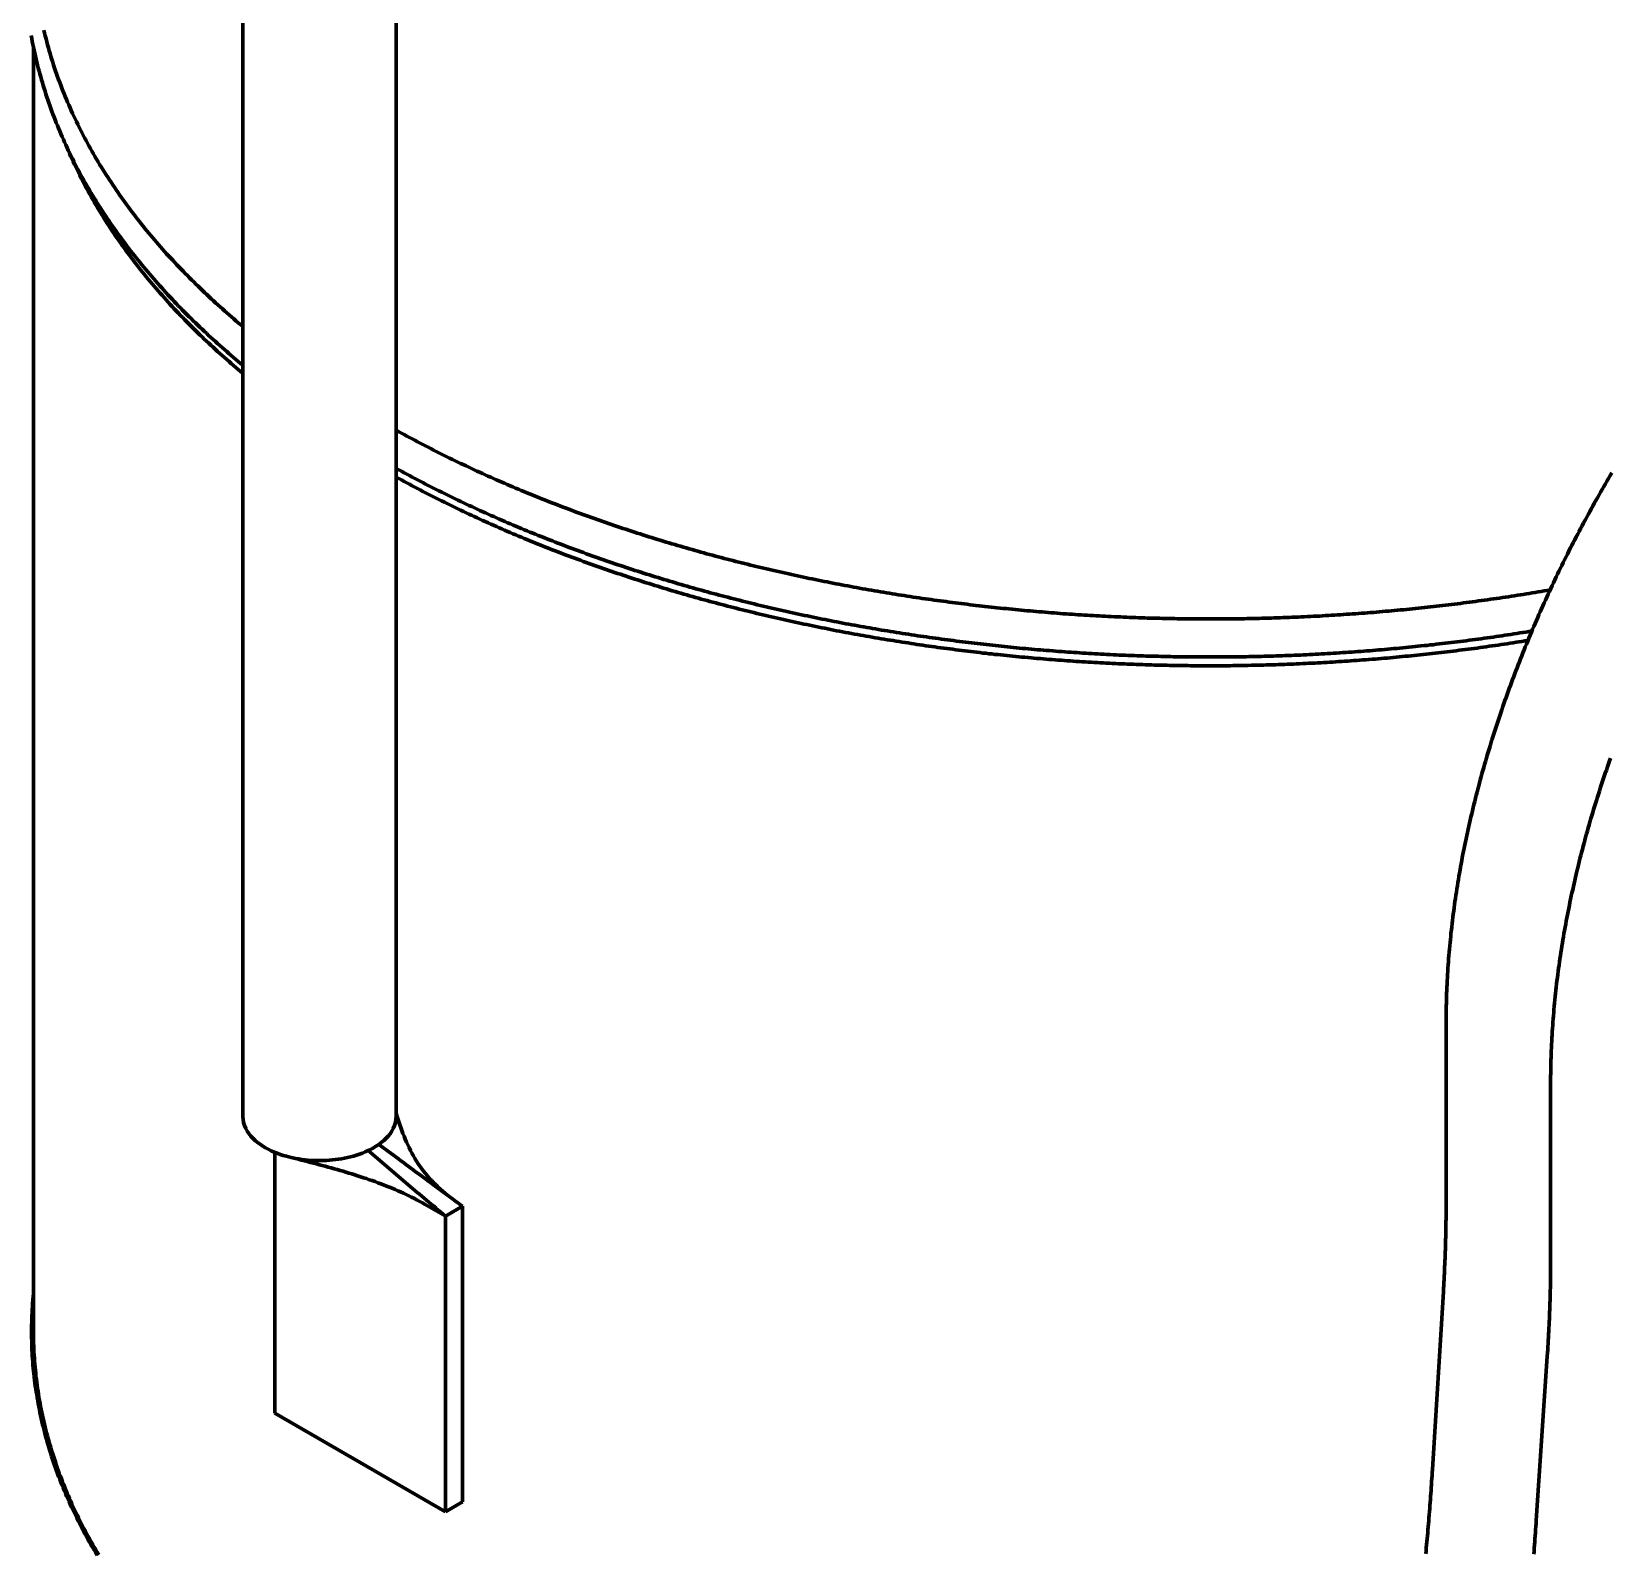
# Model space of a CAD drawing. Header units: millimetres. Extents: x 0 to 2382, y 0 to 420.
# Drawn here: x 306.33 to 332.49, y 103.78 to 129 of the extents above; entities that cross this region are included whole.
import ezdxf

# ---------------------------------------------------------------- set-up
doc = ezdxf.new("R2010")
doc.units = ezdxf.units.MM
doc.layers.add('01-VISIBLE', color=7, linetype='CONTINUOUS', lineweight=70)

msp = doc.modelspace()

# ---------------------------------------------------------------- linework, layer by layer
at = {"layer": '01-VISIBLE'}
for p, q in [((309.828, 134.673), (309.828, 111.026)), ((312.368, 134.673), (312.368, 111.026)), ((306.355, 107.462), (306.355, 128.75)), ((329.771, 109.581), (329.771, 112.585)), ((331.504, 108.652), (331.504, 111.585)), ((310.355, 106.106), (310.355, 110.431)), ((312.849, 109.566), (313.184, 109.372)), ((313.184, 109.372), (313.467, 109.536)), ((313.467, 104.637), (313.467, 109.536)), ((313.184, 104.473), (313.184, 109.372)), ((329.544, 105.175), (329.726, 108.124)), ((331.266, 104.328), (331.449, 107.054)), ((310.355, 106.106), (313.184, 104.473)), ((313.467, 104.637), (313.184, 104.473))]:
    msp.add_line(p, q, dxfattribs=at)
for points in [[(306.529, 129.029), (306.54, 128.98), (306.552, 128.931), (306.565, 128.882), (306.577, 128.833), (306.59, 128.784), (306.604, 128.736), (306.617, 128.687), (306.632, 128.639), (306.646, 128.59), (306.661, 128.542), (306.676, 128.494), (306.691, 128.446), (306.707, 128.398), (306.723, 128.35), (306.74, 128.303), (306.756, 128.255), (306.774, 128.208), (306.791, 128.161), (306.809, 128.113), (306.827, 128.066), (306.845, 128.019), (306.864, 127.973), (306.883, 127.926), (306.902, 127.879), (306.922, 127.833), (306.942, 127.787), (306.962, 127.74), (306.983, 127.694), (307.004, 127.648), (307.025, 127.603), (307.046, 127.557), (307.068, 127.512), (307.09, 127.466), (307.112, 127.421), (307.135, 127.376), (307.158, 127.331), (307.181, 127.286), (307.204, 127.242), (307.228, 127.197), (307.252, 127.153), (307.276, 127.109), (307.301, 127.064), (307.325, 127.021), (307.35, 126.977), (307.376, 126.933), (307.401, 126.89), (307.427, 126.846), (307.453, 126.803), (307.479, 126.76), (307.506, 126.717), (307.533, 126.675), (307.56, 126.632), (307.587, 126.59), (307.615, 126.547)], [(306.319, 128.94), (306.328, 128.891), (306.337, 128.841), (306.347, 128.792), (306.357, 128.743), (306.367, 128.694), (306.378, 128.645), (306.389, 128.596), (306.4, 128.547), (306.412, 128.498), (306.424, 128.449), (306.437, 128.4), (306.449, 128.352), (306.462, 128.303), (306.476, 128.255), (306.49, 128.206), (306.504, 128.158), (306.518, 128.11), (306.533, 128.062), (306.548, 128.014), (306.563, 127.966), (306.579, 127.918), (306.595, 127.871), (306.612, 127.823), (306.628, 127.776), (306.645, 127.729), (306.663, 127.681), (306.68, 127.634), (306.698, 127.587), (306.716, 127.541), (306.735, 127.494), (306.754, 127.447), (306.773, 127.401), (306.792, 127.355), (306.812, 127.308), (306.832, 127.262), (306.852, 127.216), (306.873, 127.17), (306.894, 127.125), (306.915, 127.079), (306.936, 127.034), (306.958, 126.988), (306.98, 126.943), (307.002, 126.898), (307.025, 126.853), (307.047, 126.808), (307.071, 126.764), (307.094, 126.719), (307.117, 126.675), (307.141, 126.631), (307.165, 126.587), (307.19, 126.543), (307.214, 126.499), (307.239, 126.455), (307.264, 126.412), (307.29, 126.368), (307.315, 126.325), (307.341, 126.282), (307.367, 126.239), (307.394, 126.196), (307.42, 126.154), (307.447, 126.111), (307.474, 126.069), (307.501, 126.026), (307.529, 125.984), (307.557, 125.942), (307.585, 125.901), (307.613, 125.859), (307.641, 125.818), (307.67, 125.776), (307.698, 125.735), (307.728, 125.694), (307.757, 125.653), (307.786, 125.613), (307.816, 125.572), (307.846, 125.532), (307.876, 125.491), (307.906, 125.451), (307.936, 125.411), (307.967, 125.371), (307.998, 125.332), (308.029, 125.292), (308.06, 125.253), (308.092, 125.214), (308.123, 125.175), (308.155, 125.136), (308.187, 125.097), (308.219, 125.058), (308.252, 125.02), (308.284, 124.981), (308.317, 124.943), (308.35, 124.905), (308.383, 124.867), (308.416, 124.83), (308.449, 124.792), (308.483, 124.755), (308.517, 124.717), (308.55, 124.68), (308.584, 124.643), (308.619, 124.607), (308.653, 124.57), (308.688, 124.533), (308.722, 124.497), (308.757, 124.461), (308.792, 124.425), (308.827, 124.389), (308.862, 124.353), (308.898, 124.317), (308.933, 124.282), (308.969, 124.247), (309.005, 124.211), (309.041, 124.176), (309.077, 124.141), (309.114, 124.107), (309.15, 124.072), (309.186, 124.038), (309.223, 124.003), (309.26, 123.969), (309.297, 123.935), (309.334, 123.901), (309.371, 123.867), (309.409, 123.834), (309.446, 123.8), (309.484, 123.767), (309.522, 123.734), (309.559, 123.701), (309.597, 123.668), (309.635, 123.635), (309.674, 123.603), (309.712, 123.57), (309.751, 123.538), (309.789, 123.505), (309.828, 123.473)], [(306.893, 127.126), (306.913, 127.079), (306.932, 127.033), (306.952, 126.987), (306.973, 126.941), (306.994, 126.895), (307.015, 126.849), (307.036, 126.803), (307.057, 126.758), (307.079, 126.712), (307.101, 126.667), (307.124, 126.622), (307.147, 126.577), (307.17, 126.532), (307.193, 126.488), (307.216, 126.443), (307.24, 126.399), (307.264, 126.354), (307.289, 126.31), (307.313, 126.266), (307.338, 126.222), (307.363, 126.179), (307.389, 126.135), (307.414, 126.092), (307.44, 126.049), (307.466, 126.006), (307.493, 125.963), (307.52, 125.92), (307.546, 125.877), (307.574, 125.835), (307.601, 125.793), (307.629, 125.75), (307.656, 125.708), (307.684, 125.667), (307.713, 125.625), (307.741, 125.583), (307.77, 125.542), (307.799, 125.501), (307.828, 125.46), (307.858, 125.419), (307.887, 125.378), (307.917, 125.337), (307.947, 125.297), (307.977, 125.257), (308.008, 125.216), (308.038, 125.176), (308.069, 125.137), (308.1, 125.097), (308.131, 125.057), (308.163, 125.018), (308.195, 124.979), (308.226, 124.94), (308.258, 124.901), (308.291, 124.862), (308.323, 124.823), (308.356, 124.785), (308.388, 124.747), (308.421, 124.709), (308.454, 124.671), (308.488, 124.633), (308.521, 124.595), (308.555, 124.558), (308.589, 124.52), (308.623, 124.483), (308.657, 124.446), (308.691, 124.409), (308.726, 124.372), (308.76, 124.336), (308.795, 124.299), (308.83, 124.263), (308.865, 124.227), (308.9, 124.191), (308.936, 124.155), (308.971, 124.119), (309.007, 124.084), (309.043, 124.048), (309.079, 124.013), (309.115, 123.978), (309.151, 123.943), (309.188, 123.908), (309.224, 123.874), (309.261, 123.839), (309.298, 123.805), (309.335, 123.771), (309.372, 123.737), (309.409, 123.703), (309.447, 123.669), (309.484, 123.635), (309.522, 123.602), (309.56, 123.568), (309.598, 123.535), (309.636, 123.502), (309.674, 123.469), (309.712, 123.437), (309.751, 123.404), (309.789, 123.372), (309.828, 123.339)], [(307.615, 126.547), (307.642, 126.506), (307.67, 126.464), (307.698, 126.423), (307.726, 126.381), (307.754, 126.34), (307.783, 126.299), (307.812, 126.258), (307.841, 126.217), (307.87, 126.177), (307.9, 126.137), (307.929, 126.096), (307.959, 126.056), (307.989, 126.016), (308.02, 125.976), (308.05, 125.937), (308.081, 125.897), (308.112, 125.858), (308.143, 125.819), (308.174, 125.78), (308.205, 125.741), (308.237, 125.702), (308.269, 125.664), (308.301, 125.625), (308.333, 125.587), (308.366, 125.549), (308.398, 125.511), (308.431, 125.473), (308.464, 125.435), (308.497, 125.398), (308.53, 125.361), (308.564, 125.323), (308.597, 125.286), (308.631, 125.25), (308.665, 125.213), (308.699, 125.176), (308.733, 125.14), (308.768, 125.103), (308.802, 125.067), (308.837, 125.031), (308.872, 124.995), (308.907, 124.96), (308.942, 124.924), (308.977, 124.889), (309.013, 124.854), (309.048, 124.819), (309.084, 124.784), (309.12, 124.749), (309.156, 124.714), (309.192, 124.68), (309.229, 124.645), (309.265, 124.611), (309.302, 124.577), (309.339, 124.543), (309.375, 124.509), (309.412, 124.476), (309.45, 124.442), (309.487, 124.409), (309.524, 124.375), (309.562, 124.342), (309.599, 124.309), (309.637, 124.277), (309.675, 124.244), (309.713, 124.212), (309.751, 124.179), (309.789, 124.147), (309.828, 124.115)], [(312.368, 122.397), (312.412, 122.373), (312.455, 122.349), (312.499, 122.325), (312.543, 122.301), (312.587, 122.277), (312.632, 122.254), (312.676, 122.23), (312.72, 122.207), (312.764, 122.184), (312.809, 122.16), (312.853, 122.137), (312.897, 122.115), (312.942, 122.092), (312.986, 122.069), (313.031, 122.047), (313.076, 122.024), (313.121, 122.002), (313.165, 121.979), (313.21, 121.957), (313.255, 121.935), (313.3, 121.913), (313.345, 121.892), (313.39, 121.87), (313.435, 121.848), (313.48, 121.827), (313.526, 121.806), (313.571, 121.784), (313.616, 121.763), (313.662, 121.742), (313.707, 121.721), (313.752, 121.7), (313.798, 121.68), (313.843, 121.659), (313.889, 121.638), (313.935, 121.618), (313.98, 121.598), (314.026, 121.577), (314.072, 121.557), (314.118, 121.537), (314.164, 121.517), (314.21, 121.498), (314.256, 121.478), (314.302, 121.458), (314.348, 121.439), (314.394, 121.419), (314.44, 121.4), (314.486, 121.381), (314.532, 121.362), (314.579, 121.343), (314.625, 121.324), (314.671, 121.305), (314.718, 121.286), (314.764, 121.268), (314.81, 121.249), (314.857, 121.231), (314.904, 121.213), (314.95, 121.195), (314.997, 121.176), (315.043, 121.158), (315.09, 121.14), (315.137, 121.123), (315.184, 121.105), (315.23, 121.087), (315.277, 121.07), (315.324, 121.052), (315.371, 121.035), (315.418, 121.018), (315.465, 121.001), (315.512, 120.984), (315.559, 120.967), (315.606, 120.95), (315.653, 120.933), (315.7, 120.916), (315.748, 120.9), (315.795, 120.883), (315.842, 120.867), (315.889, 120.851), (315.937, 120.835), (315.984, 120.819), (316.031, 120.802), (316.079, 120.787), (316.126, 120.771), (316.174, 120.755), (316.221, 120.739), (316.269, 120.724), (316.316, 120.708), (316.364, 120.693), (316.411, 120.678), (316.459, 120.663), (316.507, 120.648), (316.555, 120.633), (316.602, 120.618), (316.65, 120.603), (316.698, 120.588), (316.746, 120.573), (316.793, 120.559), (316.841, 120.544), (316.889, 120.53), (316.937, 120.516), (316.985, 120.502), (317.033, 120.487), (317.081, 120.473), (317.129, 120.46), (317.177, 120.446), (317.225, 120.432), (317.273, 120.418), (317.322, 120.405), (317.37, 120.391), (317.418, 120.378), (317.466, 120.365), (317.514, 120.351), (317.563, 120.338), (317.611, 120.325), (317.659, 120.312), (317.707, 120.299), (317.756, 120.287), (317.804, 120.274), (317.853, 120.261), (317.901, 120.249), (317.949, 120.236), (317.998, 120.224), (318.046, 120.212), (318.095, 120.199), (318.143, 120.187), (318.192, 120.175), (318.24, 120.163), (318.289, 120.151), (318.338, 120.14), (318.386, 120.128), (318.435, 120.116), (318.484, 120.105), (318.532, 120.093), (318.581, 120.082), (318.63, 120.071), (318.678, 120.06), (318.727, 120.049), (318.776, 120.038), (318.825, 120.027), (318.874, 120.016), (318.922, 120.005), (318.971, 119.994), (319.02, 119.984), (319.069, 119.973), (319.118, 119.963), (319.167, 119.952), (319.216, 119.942), (319.265, 119.932), (319.314, 119.922), (319.363, 119.912), (319.412, 119.902), (319.461, 119.892), (319.51, 119.882), (319.559, 119.872), (319.608, 119.863), (319.657, 119.853), (319.706, 119.844), (319.755, 119.834), (319.804, 119.825), (319.854, 119.816), (319.903, 119.807), (319.952, 119.798), (320.001, 119.789), (320.05, 119.78), (320.1, 119.771), (320.149, 119.762), (320.198, 119.754), (320.247, 119.745), (320.297, 119.737), (320.346, 119.728), (320.395, 119.72), (320.445, 119.711), (320.494, 119.703), (320.543, 119.695), (320.593, 119.687), (320.642, 119.679), (320.691, 119.671), (320.741, 119.664), (320.79, 119.656), (320.84, 119.648), (320.889, 119.641), (320.938, 119.633), (320.988, 119.626), (321.037, 119.618), (321.087, 119.611), (321.136, 119.604), (321.186, 119.597), (321.235, 119.59), (321.285, 119.583), (321.334, 119.576), (321.384, 119.569), (321.434, 119.563), (321.483, 119.556), (321.533, 119.55), (321.582, 119.543), (321.632, 119.537), (321.682, 119.53), (321.731, 119.524), (321.781, 119.518), (321.83, 119.512), (321.88, 119.506), (321.93, 119.5), (321.979, 119.494), (322.029, 119.488), (322.079, 119.483), (322.128, 119.477), (322.178, 119.471), (322.228, 119.466), (322.278, 119.461), (322.327, 119.455), (322.377, 119.45), (322.427, 119.445), (322.477, 119.44), (322.526, 119.435), (322.576, 119.43), (322.626, 119.425), (322.676, 119.42), (322.725, 119.415), (322.775, 119.411), (322.825, 119.406), (322.875, 119.402), (322.925, 119.397), (322.974, 119.393), (323.024, 119.389), (323.074, 119.385), (323.124, 119.38), (323.174, 119.376), (323.224, 119.372), (323.273, 119.369), (323.323, 119.365), (323.373, 119.361), (323.423, 119.357), (323.473, 119.354), (323.523, 119.35), (323.573, 119.347), (323.623, 119.343), (323.673, 119.34), (323.722, 119.337), (323.772, 119.334), (323.822, 119.331), (323.872, 119.328), (323.922, 119.325), (323.972, 119.322), (324.022, 119.319), (324.072, 119.317), (324.122, 119.314), (324.172, 119.311), (324.222, 119.309), (324.272, 119.307), (324.322, 119.304), (324.372, 119.302), (324.422, 119.3), (324.472, 119.298), (324.522, 119.296), (324.572, 119.294), (324.621, 119.292), (324.671, 119.29), (324.721, 119.288), (324.771, 119.287), (324.821, 119.285), (324.871, 119.284), (324.921, 119.282), (324.971, 119.281), (325.021, 119.28), (325.071, 119.279), (325.121, 119.277), (325.171, 119.276), (325.221, 119.275), (325.271, 119.275), (325.321, 119.274), (325.371, 119.273), (325.421, 119.272), (325.471, 119.272), (325.521, 119.271), (325.571, 119.271), (325.621, 119.27), (325.671, 119.27), (325.721, 119.27), (325.771, 119.27), (325.821, 119.269), (325.871, 119.269), (325.921, 119.27), (325.971, 119.27), (326.021, 119.27), (326.071, 119.27), (326.122, 119.271), (326.172, 119.271), (326.222, 119.271), (326.272, 119.272), (326.322, 119.273), (326.372, 119.273), (326.422, 119.274), (326.472, 119.275), (326.522, 119.276), (326.572, 119.277), (326.622, 119.278), (326.672, 119.279), (326.722, 119.281), (326.772, 119.282), (326.822, 119.283), (326.871, 119.285), (326.921, 119.286), (326.971, 119.288), (327.021, 119.29), (327.071, 119.291), (327.121, 119.293), (327.171, 119.295), (327.221, 119.297), (327.271, 119.299), (327.321, 119.301), (327.371, 119.304), (327.421, 119.306), (327.471, 119.308), (327.521, 119.311), (327.571, 119.313), (327.621, 119.316), (327.671, 119.318), (327.721, 119.321), (327.771, 119.324), (327.821, 119.327), (327.871, 119.33), (327.921, 119.333), (327.97, 119.336), (328.02, 119.339), (328.07, 119.342), (328.12, 119.346), (328.17, 119.349), (328.22, 119.353), (328.27, 119.356), (328.32, 119.36), (328.37, 119.363), (328.419, 119.367), (328.469, 119.371), (328.519, 119.375), (328.569, 119.379), (328.619, 119.383), (328.669, 119.387), (328.719, 119.391), (328.768, 119.396), (328.818, 119.4), (328.868, 119.405), (328.918, 119.409), (328.968, 119.414), (329.017, 119.418), (329.067, 119.423), (329.117, 119.428), (329.167, 119.433), (329.216, 119.438), (329.266, 119.443), (329.316, 119.448), (329.366, 119.453), (329.415, 119.459), (329.465, 119.464), (329.515, 119.47), (329.565, 119.475), (329.614, 119.481), (329.664, 119.486), (329.714, 119.492), (329.763, 119.498), (329.813, 119.504), (329.863, 119.51), (329.912, 119.516), (329.962, 119.522), (330.012, 119.528), (330.061, 119.534), (330.111, 119.541), (330.16, 119.547), (330.21, 119.554), (330.259, 119.56), (330.309, 119.567), (330.359, 119.574), (330.408, 119.581), (330.458, 119.588), (330.507, 119.595), (330.557, 119.602), (330.606, 119.609), (330.656, 119.616), (330.705, 119.623), (330.755, 119.631), (330.804, 119.638), (330.853, 119.646), (330.903, 119.653), (330.952, 119.661), (331.002, 119.669), (331.051, 119.676), (331.101, 119.684), (331.15, 119.692), (331.199, 119.7), (331.249, 119.709), (331.298, 119.717), (331.347, 119.725), (331.397, 119.734), (331.446, 119.742), (331.495, 119.751)], [(331.193, 119.069), (331.143, 119.061), (331.094, 119.053), (331.045, 119.045), (330.995, 119.037), (330.945, 119.029), (330.896, 119.022), (330.846, 119.014), (330.797, 119.007), (330.747, 118.999), (330.698, 118.992), (330.648, 118.984), (330.599, 118.977), (330.549, 118.97), (330.499, 118.963), (330.45, 118.956), (330.4, 118.949), (330.35, 118.942), (330.301, 118.936), (330.251, 118.929), (330.201, 118.922), (330.152, 118.916), (330.102, 118.909), (330.052, 118.903), (330.003, 118.897), (329.953, 118.89), (329.903, 118.884), (329.853, 118.878), (329.804, 118.872), (329.754, 118.866), (329.704, 118.86), (329.654, 118.855), (329.604, 118.849), (329.555, 118.843), (329.505, 118.838), (329.455, 118.832), (329.405, 118.827), (329.355, 118.822), (329.305, 118.817), (329.256, 118.811), (329.206, 118.806), (329.156, 118.801), (329.106, 118.796), (329.056, 118.792), (329.006, 118.787), (328.956, 118.782), (328.906, 118.778), (328.856, 118.773), (328.807, 118.769), (328.757, 118.764), (328.707, 118.76), (328.657, 118.756), (328.607, 118.752), (328.557, 118.747), (328.507, 118.743), (328.457, 118.74), (328.407, 118.736), (328.357, 118.732), (328.307, 118.728), (328.257, 118.725), (328.207, 118.721), (328.157, 118.718), (328.107, 118.714), (328.057, 118.711), (328.007, 118.708), (327.957, 118.704), (327.907, 118.701), (327.857, 118.698), (327.807, 118.695), (327.757, 118.692), (327.707, 118.69), (327.657, 118.687), (327.607, 118.684), (327.557, 118.682), (327.507, 118.679), (327.456, 118.677), (327.406, 118.674), (327.356, 118.672), (327.306, 118.67), (327.256, 118.668), (327.206, 118.666), (327.156, 118.664), (327.106, 118.662), (327.056, 118.66), (327.006, 118.658), (326.956, 118.657), (326.906, 118.655), (326.856, 118.654), (326.805, 118.652), (326.755, 118.651), (326.705, 118.649), (326.655, 118.648), (326.605, 118.647), (326.555, 118.646), (326.505, 118.645), (326.455, 118.644), (326.405, 118.643), (326.354, 118.642), (326.304, 118.642), (326.254, 118.641), (326.204, 118.64), (326.154, 118.64), (326.104, 118.64), (326.054, 118.639), (326.004, 118.639), (325.953, 118.639), (325.903, 118.639), (325.853, 118.639), (325.803, 118.639), (325.753, 118.639), (325.703, 118.639), (325.653, 118.639), (325.603, 118.64), (325.553, 118.64), (325.502, 118.641), (325.452, 118.641), (325.402, 118.642), (325.352, 118.642), (325.302, 118.643), (325.252, 118.644), (325.202, 118.645), (325.152, 118.646), (325.101, 118.647), (325.051, 118.648), (325.001, 118.65), (324.951, 118.651), (324.901, 118.652), (324.851, 118.654), (324.801, 118.655), (324.751, 118.657), (324.701, 118.658), (324.651, 118.66), (324.601, 118.662), (324.55, 118.664), (324.5, 118.666), (324.45, 118.668), (324.4, 118.67), (324.35, 118.672), (324.3, 118.675), (324.25, 118.677), (324.2, 118.679), (324.15, 118.682), (324.1, 118.684), (324.05, 118.687), (324, 118.69), (323.95, 118.693), (323.9, 118.696), (323.85, 118.698), (323.8, 118.701), (323.75, 118.705), (323.7, 118.708), (323.65, 118.711), (323.599, 118.714), (323.549, 118.718), (323.499, 118.721), (323.449, 118.725), (323.4, 118.728), (323.35, 118.732), (323.3, 118.736), (323.25, 118.74), (323.2, 118.744), (323.15, 118.748), (323.1, 118.752), (323.05, 118.756), (323, 118.76), (322.95, 118.764), (322.9, 118.769), (322.85, 118.773), (322.8, 118.778), (322.75, 118.782), (322.7, 118.787), (322.65, 118.792), (322.601, 118.797), (322.551, 118.802), (322.501, 118.807), (322.451, 118.812), (322.401, 118.817), (322.351, 118.822), (322.301, 118.827), (322.252, 118.833), (322.202, 118.838), (322.152, 118.844), (322.102, 118.849), (322.052, 118.855), (322.002, 118.861), (321.953, 118.867), (321.903, 118.873), (321.853, 118.879), (321.803, 118.885), (321.754, 118.891), (321.704, 118.897), (321.654, 118.903), (321.605, 118.91), (321.555, 118.916), (321.505, 118.923), (321.455, 118.929), (321.406, 118.936), (321.356, 118.943), (321.306, 118.95), (321.257, 118.957), (321.207, 118.964), (321.158, 118.971), (321.108, 118.978), (321.058, 118.985), (321.009, 118.992), (320.959, 119), (320.91, 119.007), (320.86, 119.015), (320.811, 119.022), (320.761, 119.03), (320.712, 119.038), (320.662, 119.046), (320.613, 119.054), (320.563, 119.062), (320.514, 119.07), (320.464, 119.078), (320.415, 119.086), (320.365, 119.094), (320.316, 119.103), (320.266, 119.111), (320.217, 119.12), (320.168, 119.129), (320.118, 119.137), (320.069, 119.146), (320.02, 119.155), (319.97, 119.164), (319.921, 119.173), (319.872, 119.182), (319.823, 119.191), (319.773, 119.201), (319.724, 119.21), (319.675, 119.22), (319.626, 119.229), (319.576, 119.239), (319.527, 119.248), (319.478, 119.258), (319.429, 119.268), (319.38, 119.278), (319.331, 119.288), (319.282, 119.298), (319.233, 119.308), (319.184, 119.319), (319.134, 119.329), (319.085, 119.339), (319.036, 119.35), (318.987, 119.361), (318.939, 119.371), (318.89, 119.382), (318.841, 119.393), (318.792, 119.404), (318.743, 119.415), (318.694, 119.426), (318.645, 119.437), (318.596, 119.448), (318.547, 119.46), (318.499, 119.471), (318.45, 119.483), (318.401, 119.494), (318.352, 119.506), (318.304, 119.518), (318.255, 119.53), (318.206, 119.542), (318.158, 119.554), (318.109, 119.566), (318.06, 119.578), (318.012, 119.59), (317.963, 119.603), (317.915, 119.615), (317.866, 119.628), (317.818, 119.64), (317.769, 119.653), (317.721, 119.666), (317.672, 119.679), (317.624, 119.692), (317.575, 119.705), (317.527, 119.718), (317.479, 119.731), (317.43, 119.744), (317.382, 119.758), (317.334, 119.771), (317.286, 119.785), (317.237, 119.798), (317.189, 119.812), (317.141, 119.826), (317.093, 119.84), (317.045, 119.854), (316.997, 119.868), (316.949, 119.882), (316.901, 119.897), (316.853, 119.911), (316.805, 119.925), (316.757, 119.94), (316.709, 119.955), (316.661, 119.969), (316.613, 119.984), (316.565, 119.999), (316.517, 120.014), (316.469, 120.029), (316.422, 120.044), (316.374, 120.06), (316.326, 120.075), (316.279, 120.091), (316.231, 120.106), (316.183, 120.122), (316.136, 120.138), (316.088, 120.153), (316.041, 120.169), (315.993, 120.185), (315.946, 120.201), (315.898, 120.218), (315.851, 120.234), (315.803, 120.25), (315.756, 120.267), (315.709, 120.283), (315.662, 120.3), (315.614, 120.317), (315.567, 120.334), (315.52, 120.351), (315.473, 120.368), (315.426, 120.385), (315.379, 120.402), (315.332, 120.419), (315.285, 120.437), (315.238, 120.454), (315.191, 120.472), (315.144, 120.49), (315.097, 120.508), (315.05, 120.526), (315.004, 120.544), (314.957, 120.562), (314.91, 120.58), (314.863, 120.598), (314.817, 120.617), (314.77, 120.635), (314.724, 120.654), (314.677, 120.672), (314.631, 120.691), (314.584, 120.71), (314.538, 120.729), (314.492, 120.748), (314.445, 120.767), (314.399, 120.787), (314.353, 120.806), (314.307, 120.826), (314.261, 120.845), (314.214, 120.865), (314.168, 120.885), (314.122, 120.905), (314.076, 120.925), (314.031, 120.945), (313.985, 120.965), (313.939, 120.985), (313.893, 121.006), (313.847, 121.026), (313.802, 121.047), (313.756, 121.068), (313.711, 121.089), (313.665, 121.11), (313.62, 121.131), (313.574, 121.152), (313.529, 121.173), (313.483, 121.195), (313.438, 121.216), (313.393, 121.238), (313.348, 121.259), (313.303, 121.281), (313.258, 121.303), (313.213, 121.325), (313.168, 121.347), (313.123, 121.369), (313.078, 121.392), (313.033, 121.414), (312.988, 121.437), (312.944, 121.46), (312.899, 121.482), (312.854, 121.505), (312.81, 121.528), (312.765, 121.551), (312.721, 121.575), (312.677, 121.598), (312.632, 121.621), (312.588, 121.645), (312.544, 121.669), (312.5, 121.692), (312.456, 121.716), (312.412, 121.74), (312.368, 121.765)], [(329.771, 112.585), (329.771, 112.638), (329.772, 112.691), (329.772, 112.744), (329.773, 112.797), (329.774, 112.85), (329.775, 112.902), (329.777, 112.955), (329.778, 113.008), (329.78, 113.061), (329.782, 113.114), (329.784, 113.167), (329.787, 113.219), (329.789, 113.272), (329.792, 113.325), (329.795, 113.378), (329.798, 113.43), (329.802, 113.483), (329.805, 113.536), (329.809, 113.589), (329.813, 113.641), (329.818, 113.694), (329.822, 113.747), (329.827, 113.799), (329.831, 113.852), (329.836, 113.905), (329.842, 113.957), (329.847, 114.01), (329.852, 114.062), (329.858, 114.115), (329.864, 114.167), (329.87, 114.22), (329.877, 114.272), (329.883, 114.325), (329.89, 114.377), (329.897, 114.43), (329.904, 114.482), (329.911, 114.535), (329.918, 114.587), (329.926, 114.639), (329.934, 114.691), (329.942, 114.744), (329.95, 114.796), (329.958, 114.848), (329.966, 114.9), (329.975, 114.953), (329.984, 115.005), (329.993, 115.057), (330.002, 115.109), (330.011, 115.161), (330.021, 115.213), (330.03, 115.265), (330.04, 115.317), (330.05, 115.369), (330.06, 115.421), (330.071, 115.472), (330.081, 115.524), (330.092, 115.576), (330.103, 115.628), (330.114, 115.679), (330.125, 115.731), (330.136, 115.783), (330.148, 115.834), (330.159, 115.886), (330.171, 115.937), (330.183, 115.989), (330.195, 116.04), (330.207, 116.092), (330.22, 116.143), (330.232, 116.195), (330.245, 116.246), (330.258, 116.297), (330.271, 116.348), (330.284, 116.4), (330.297, 116.451), (330.311, 116.502), (330.324, 116.553), (330.338, 116.604), (330.352, 116.655), (330.366, 116.706), (330.38, 116.757), (330.395, 116.808), (330.409, 116.858), (330.424, 116.909), (330.439, 116.96), (330.454, 117.011), (330.469, 117.061), (330.484, 117.112), (330.499, 117.163), (330.515, 117.213), (330.531, 117.264), (330.546, 117.314), (330.562, 117.364), (330.578, 117.415), (330.595, 117.465), (330.611, 117.515), (330.627, 117.566), (330.644, 117.616), (330.661, 117.666), (330.678, 117.716), (330.695, 117.766), (330.712, 117.816), (330.729, 117.866), (330.747, 117.916), (330.764, 117.966), (330.782, 118.015), (330.8, 118.065), (330.818, 118.115), (330.836, 118.164), (330.854, 118.214), (330.873, 118.264), (330.891, 118.313), (330.91, 118.363), (330.929, 118.412), (330.948, 118.461), (330.967, 118.511), (330.986, 118.56), (331.005, 118.609), (331.025, 118.658), (331.044, 118.707), (331.064, 118.756), (331.084, 118.805), (331.104, 118.854), (331.124, 118.903), (331.144, 118.952), (331.164, 119.001), (331.185, 119.05), (331.205, 119.098), (331.226, 119.147), (331.247, 119.196), (331.268, 119.244), (331.289, 119.293), (331.31, 119.341), (331.331, 119.389), (331.353, 119.438), (331.374, 119.486), (331.396, 119.534), (331.418, 119.582), (331.44, 119.631), (331.462, 119.679), (331.484, 119.727), (331.506, 119.775), (331.529, 119.822), (331.551, 119.87), (331.574, 119.918), (331.596, 119.966), (331.619, 120.013), (331.642, 120.061), (331.665, 120.109), (331.689, 120.156), (331.712, 120.203), (331.735, 120.251), (331.759, 120.298), (331.783, 120.345), (331.806, 120.393), (331.83, 120.44), (331.854, 120.487), (331.879, 120.534), (331.903, 120.581), (331.927, 120.628), (331.952, 120.675), (331.976, 120.721), (332.001, 120.768), (332.026, 120.815), (332.051, 120.861), (332.076, 120.908), (332.101, 120.954), (332.126, 121.001), (332.152, 121.047), (332.177, 121.094), (332.203, 121.14), (332.228, 121.186), (332.254, 121.232), (332.28, 121.278), (332.306, 121.324), (332.332, 121.37), (332.358, 121.416), (332.385, 121.462), (332.411, 121.508), (332.438, 121.553), (332.465, 121.599), (332.491, 121.644), (332.518, 121.69)], [(312.368, 121.621), (312.412, 121.597), (312.456, 121.573), (312.5, 121.549), (312.544, 121.525), (312.588, 121.501), (312.632, 121.478), (312.676, 121.454), (312.72, 121.431), (312.765, 121.408), (312.809, 121.384), (312.854, 121.361), (312.898, 121.338), (312.943, 121.316), (312.987, 121.293), (313.032, 121.27), (313.077, 121.248), (313.122, 121.226), (313.167, 121.203), (313.211, 121.181), (313.256, 121.159), (313.301, 121.137), (313.346, 121.115), (313.392, 121.094), (313.437, 121.072), (313.482, 121.05), (313.527, 121.029), (313.573, 121.008), (313.618, 120.987), (313.663, 120.966), (313.709, 120.945), (313.754, 120.924), (313.8, 120.903), (313.846, 120.882), (313.891, 120.862), (313.937, 120.841), (313.983, 120.821), (314.029, 120.801), (314.074, 120.781), (314.12, 120.761), (314.166, 120.741), (314.212, 120.721), (314.258, 120.701), (314.304, 120.681), (314.351, 120.662), (314.397, 120.642), (314.443, 120.623), (314.489, 120.604), (314.535, 120.585), (314.582, 120.566), (314.628, 120.547), (314.675, 120.528), (314.721, 120.509), (314.768, 120.491), (314.814, 120.472), (314.861, 120.454), (314.907, 120.436), (314.954, 120.417), (315.001, 120.399), (315.047, 120.381), (315.094, 120.363), (315.141, 120.345), (315.188, 120.328), (315.235, 120.31), (315.282, 120.293), (315.328, 120.275), (315.375, 120.258), (315.422, 120.241), (315.47, 120.223), (315.517, 120.206), (315.564, 120.189), (315.611, 120.173), (315.658, 120.156), (315.705, 120.139), (315.753, 120.122), (315.8, 120.106), (315.847, 120.09), (315.895, 120.073), (315.942, 120.057), (315.989, 120.041), (316.037, 120.025), (316.084, 120.009), (316.132, 119.993), (316.179, 119.977), (316.227, 119.962), (316.275, 119.946), (316.322, 119.931), (316.37, 119.915), (316.418, 119.9), (316.465, 119.885), (316.513, 119.87), (316.561, 119.855), (316.609, 119.84), (316.656, 119.825), (316.704, 119.81), (316.752, 119.796), (316.8, 119.781), (316.848, 119.767), (316.896, 119.752), (316.944, 119.738), (316.992, 119.724), (317.04, 119.71), (317.088, 119.696), (317.136, 119.682), (317.184, 119.668), (317.233, 119.654), (317.281, 119.641), (317.329, 119.627), (317.377, 119.613), (317.425, 119.6), (317.474, 119.587), (317.522, 119.574), (317.57, 119.56), (317.619, 119.547), (317.667, 119.534), (317.715, 119.522), (317.764, 119.509), (317.812, 119.496), (317.861, 119.483), (317.909, 119.471), (317.958, 119.458), (318.006, 119.446), (318.055, 119.434), (318.103, 119.422), (318.152, 119.409), (318.201, 119.397), (318.249, 119.385), (318.298, 119.374), (318.347, 119.362), (318.395, 119.35), (318.444, 119.339), (318.493, 119.327), (318.542, 119.316), (318.59, 119.304), (318.639, 119.293), (318.688, 119.282), (318.737, 119.271), (318.786, 119.26), (318.835, 119.249), (318.883, 119.238), (318.932, 119.227), (318.981, 119.216), (319.03, 119.206), (319.079, 119.195), (319.128, 119.185), (319.177, 119.175), (319.226, 119.164), (319.275, 119.154), (319.324, 119.144), (319.373, 119.134), (319.422, 119.124), (319.471, 119.114), (319.521, 119.104), (319.57, 119.095), (319.619, 119.085), (319.668, 119.075), (319.717, 119.066), (319.766, 119.057), (319.816, 119.047), (319.865, 119.038), (319.914, 119.029), (319.963, 119.02), (320.013, 119.011), (320.062, 119.002), (320.111, 118.993), (320.161, 118.985), (320.21, 118.976), (320.259, 118.967), (320.309, 118.959), (320.358, 118.95), (320.407, 118.942), (320.457, 118.934), (320.506, 118.926), (320.556, 118.918), (320.605, 118.91), (320.654, 118.902), (320.704, 118.894), (320.753, 118.886), (320.803, 118.878), (320.852, 118.871), (320.902, 118.863), (320.951, 118.856), (321.001, 118.848), (321.05, 118.841), (321.1, 118.834), (321.15, 118.826), (321.199, 118.819), (321.249, 118.812), (321.298, 118.805), (321.348, 118.799), (321.398, 118.792), (321.447, 118.785), (321.497, 118.779), (321.547, 118.772), (321.596, 118.766), (321.646, 118.759), (321.696, 118.753), (321.745, 118.747), (321.795, 118.741), (321.845, 118.734), (321.894, 118.728), (321.944, 118.723), (321.994, 118.717), (322.044, 118.711), (322.093, 118.705), (322.143, 118.7), (322.193, 118.694), (322.243, 118.689), (322.292, 118.683), (322.342, 118.678), (322.392, 118.673), (322.442, 118.668), (322.492, 118.663), (322.542, 118.658), (322.591, 118.653), (322.641, 118.648), (322.691, 118.643), (322.741, 118.638), (322.791, 118.634), (322.841, 118.629), (322.891, 118.625), (322.94, 118.62), (322.99, 118.616), (323.04, 118.612), (323.09, 118.608), (323.14, 118.603), (323.19, 118.599), (323.24, 118.595), (323.29, 118.592), (323.34, 118.588), (323.39, 118.584), (323.44, 118.58), (323.49, 118.577), (323.54, 118.573), (323.59, 118.57), (323.64, 118.567), (323.689, 118.563), (323.739, 118.56), (323.789, 118.557), (323.839, 118.554), (323.889, 118.551), (323.939, 118.548), (323.989, 118.545), (324.039, 118.543), (324.089, 118.54), (324.139, 118.537), (324.19, 118.535), (324.24, 118.532), (324.29, 118.53), (324.34, 118.528), (324.39, 118.526), (324.44, 118.523), (324.49, 118.521), (324.54, 118.519), (324.59, 118.518), (324.64, 118.516), (324.69, 118.514), (324.74, 118.512), (324.79, 118.511), (324.84, 118.509), (324.89, 118.508), (324.94, 118.506), (324.99, 118.505), (325.04, 118.504), (325.09, 118.502), (325.14, 118.501), (325.19, 118.5), (325.241, 118.499), (325.291, 118.499), (325.341, 118.498), (325.391, 118.497), (325.441, 118.496), (325.491, 118.496), (325.541, 118.495), (325.591, 118.495), (325.641, 118.494), (325.691, 118.494), (325.741, 118.494), (325.791, 118.494), (325.842, 118.494), (325.892, 118.494), (325.942, 118.494), (325.992, 118.494), (326.042, 118.494), (326.092, 118.495), (326.142, 118.495), (326.192, 118.495), (326.242, 118.496), (326.292, 118.497), (326.342, 118.497), (326.392, 118.498), (326.442, 118.499), (326.493, 118.5), (326.543, 118.501), (326.593, 118.502), (326.643, 118.503), (326.693, 118.504), (326.743, 118.505), (326.793, 118.507), (326.843, 118.508), (326.893, 118.51), (326.943, 118.511), (326.993, 118.513), (327.043, 118.515), (327.093, 118.517), (327.143, 118.518), (327.193, 118.52), (327.243, 118.522), (327.293, 118.524), (327.343, 118.527), (327.394, 118.529), (327.444, 118.531), (327.494, 118.534), (327.544, 118.536), (327.594, 118.539), (327.644, 118.541), (327.694, 118.544), (327.744, 118.547), (327.794, 118.55), (327.844, 118.552), (327.894, 118.555), (327.944, 118.559), (327.994, 118.562), (328.044, 118.565), (328.094, 118.568), (328.144, 118.572), (328.193, 118.575), (328.243, 118.579), (328.293, 118.582), (328.343, 118.586), (328.393, 118.59), (328.443, 118.593), (328.493, 118.597), (328.543, 118.601), (328.593, 118.605), (328.643, 118.609), (328.693, 118.614), (328.743, 118.618), (328.793, 118.622), (328.842, 118.627), (328.892, 118.631), (328.942, 118.636), (328.992, 118.64), (329.042, 118.645), (329.092, 118.65), (329.142, 118.655), (329.191, 118.66), (329.241, 118.665), (329.291, 118.67), (329.341, 118.675), (329.391, 118.68), (329.441, 118.686), (329.49, 118.691), (329.54, 118.697), (329.59, 118.702), (329.64, 118.708), (329.689, 118.714), (329.739, 118.719), (329.789, 118.725), (329.839, 118.731), (329.888, 118.737), (329.938, 118.743), (329.988, 118.75), (330.037, 118.756), (330.087, 118.762), (330.137, 118.769), (330.186, 118.775), (330.236, 118.782), (330.286, 118.788), (330.335, 118.795), (330.385, 118.802), (330.435, 118.809), (330.484, 118.816), (330.534, 118.823), (330.583, 118.83), (330.633, 118.837), (330.682, 118.844), (330.732, 118.852), (330.781, 118.859), (330.831, 118.866), (330.881, 118.874), (330.93, 118.882), (330.979, 118.889), (331.029, 118.897), (331.078, 118.905), (331.128, 118.913)], [(331.504, 111.585), (331.504, 111.638), (331.504, 111.691), (331.505, 111.744), (331.505, 111.796), (331.506, 111.849), (331.508, 111.902), (331.509, 111.955), (331.511, 112.008), (331.512, 112.061), (331.514, 112.114), (331.517, 112.166), (331.519, 112.219), (331.522, 112.272), (331.524, 112.325), (331.528, 112.377), (331.531, 112.43), (331.534, 112.483), (331.538, 112.536), (331.542, 112.588), (331.546, 112.641), (331.55, 112.694), (331.554, 112.747), (331.559, 112.799), (331.564, 112.852), (331.569, 112.904), (331.574, 112.957), (331.579, 113.01), (331.585, 113.062), (331.591, 113.115), (331.597, 113.167), (331.603, 113.22), (331.609, 113.272), (331.616, 113.325), (331.622, 113.377), (331.629, 113.43), (331.636, 113.482), (331.643, 113.534), (331.651, 113.587), (331.658, 113.639), (331.666, 113.691), (331.674, 113.744), (331.682, 113.796), (331.69, 113.848), (331.699, 113.9), (331.708, 113.952), (331.716, 114.004), (331.725, 114.057), (331.734, 114.109), (331.744, 114.161), (331.753, 114.213), (331.763, 114.265), (331.773, 114.317), (331.783, 114.368), (331.793, 114.42), (331.803, 114.472), (331.814, 114.524), (331.824, 114.576), (331.835, 114.627), (331.846, 114.679), (331.857, 114.731), (331.869, 114.782), (331.88, 114.834), (331.892, 114.886), (331.903, 114.937), (331.915, 114.989), (331.927, 115.04), (331.94, 115.092), (331.952, 115.143), (331.965, 115.194), (331.977, 115.246), (331.99, 115.297), (332.003, 115.348), (332.016, 115.399), (332.03, 115.45), (332.043, 115.502), (332.057, 115.553), (332.071, 115.604), (332.084, 115.655), (332.099, 115.706), (332.113, 115.757), (332.127, 115.807), (332.142, 115.858), (332.156, 115.909), (332.171, 115.96), (332.186, 116.01), (332.201, 116.061), (332.216, 116.112), (332.232, 116.162), (332.247, 116.213), (332.263, 116.263), (332.279, 116.314), (332.295, 116.364), (332.311, 116.415), (332.327, 116.465), (332.343, 116.515), (332.36, 116.565), (332.377, 116.615), (332.393, 116.666), (332.41, 116.716), (332.427, 116.766), (332.444, 116.816), (332.462, 116.866), (332.479, 116.916), (332.497, 116.965)], [(309.828, 111.026), (309.831, 110.974), (309.84, 110.924), (309.855, 110.875), (309.875, 110.827), (309.9, 110.782), (309.928, 110.74), (309.96, 110.7), (309.995, 110.662), (310.033, 110.626), (310.072, 110.593), (310.113, 110.563), (310.156, 110.534), (310.2, 110.507)], [(312.368, 111.026), (312.365, 110.974), (312.355, 110.924), (312.34, 110.874), (312.32, 110.827), (312.295, 110.782), (312.267, 110.739), (312.234, 110.699), (312.199, 110.661), (312.162, 110.625), (312.122, 110.592), (312.081, 110.561)], [(312.368, 111.084), (312.382, 111.035), (312.397, 110.985), (312.412, 110.937), (312.428, 110.888), (312.445, 110.84), (312.462, 110.791), (312.48, 110.743), (312.499, 110.696), (312.518, 110.648), (312.539, 110.601), (312.56, 110.555), (312.582, 110.509), (312.605, 110.463), (312.629, 110.418), (312.654, 110.373), (312.68, 110.329), (312.707, 110.285), (312.734, 110.242), (312.763, 110.2), (312.793, 110.158), (312.824, 110.117), (312.856, 110.077), (312.889, 110.038), (312.922, 109.999), (312.957, 109.962), (312.992, 109.925), (313.029, 109.889), (313.066, 109.853), (313.103, 109.819), (313.142, 109.785), (313.181, 109.752), (313.221, 109.72), (313.261, 109.688), (313.302, 109.657)], [(310.2, 110.507), (310.247, 110.481), (310.296, 110.457), (310.345, 110.435), (310.396, 110.415), (310.447, 110.396), (310.498, 110.379), (310.55, 110.364), (310.603, 110.35)], [(310.603, 110.35), (310.653, 110.339), (310.703, 110.329), (310.753, 110.32), (310.803, 110.312), (310.854, 110.306), (310.905, 110.301), (310.956, 110.297), (311.007, 110.294), (311.058, 110.293), (311.109, 110.293), (311.16, 110.293), (311.211, 110.295), (311.262, 110.299), (311.313, 110.303), (311.363, 110.309), (311.414, 110.316), (311.464, 110.324), (311.514, 110.333), (311.564, 110.344), (311.614, 110.356), (311.663, 110.369), (311.712, 110.384), (311.76, 110.4), (311.808, 110.418), (311.855, 110.437), (311.902, 110.458)], [(311.902, 110.458), (311.933, 110.473), (311.963, 110.489), (311.994, 110.506), (312.023, 110.524), (312.052, 110.542), (312.081, 110.561)], [(311.902, 110.458), (311.941, 110.425), (311.98, 110.392), (312.019, 110.36), (312.057, 110.327), (312.096, 110.294), (312.135, 110.261), (312.174, 110.228), (312.213, 110.195), (312.252, 110.162), (312.29, 110.129), (312.329, 110.096), (312.368, 110.063), (312.407, 110.03), (312.446, 109.998), (312.485, 109.965), (312.523, 109.932), (312.562, 109.899), (312.601, 109.866), (312.64, 109.833), (312.679, 109.8), (312.718, 109.767), (312.757, 109.734), (312.795, 109.701), (312.834, 109.669), (312.873, 109.636), (312.912, 109.603), (312.951, 109.57), (312.99, 109.537), (313.028, 109.504), (313.067, 109.471), (313.106, 109.438), (313.145, 109.405), (313.184, 109.372)], [(312.081, 110.561), (312.121, 110.531), (312.162, 110.501), (312.203, 110.471), (312.244, 110.441), (312.284, 110.411), (312.325, 110.381), (312.366, 110.35), (312.406, 110.32), (312.447, 110.29), (312.488, 110.26), (312.529, 110.23), (312.569, 110.2), (312.61, 110.17), (312.651, 110.14), (312.691, 110.109), (312.732, 110.079), (312.773, 110.049), (312.814, 110.019), (312.854, 109.989), (312.895, 109.959), (312.936, 109.929), (312.976, 109.898), (313.017, 109.868), (313.058, 109.838), (313.099, 109.808), (313.139, 109.778), (313.18, 109.748), (313.221, 109.718), (313.261, 109.687), (313.302, 109.657)], [(310.603, 110.35), (310.652, 110.338), (310.702, 110.326), (310.751, 110.314), (310.8, 110.302), (310.849, 110.289), (310.899, 110.277), (310.948, 110.264), (310.997, 110.251), (311.046, 110.238), (311.095, 110.225), (311.144, 110.212), (311.193, 110.199), (311.242, 110.186), (311.291, 110.172), (311.34, 110.158), (311.389, 110.144), (311.438, 110.13), (311.487, 110.116), (311.535, 110.102), (311.584, 110.087), (311.632, 110.072), (311.681, 110.057), (311.729, 110.041), (311.778, 110.026), (311.826, 110.01), (311.874, 109.994), (311.922, 109.977), (311.97, 109.961), (312.018, 109.944), (312.066, 109.926), (312.113, 109.909), (312.161, 109.89), (312.208, 109.872), (312.255, 109.853), (312.302, 109.834), (312.349, 109.814), (312.396, 109.794), (312.442, 109.773), (312.488, 109.752), (312.534, 109.731), (312.58, 109.709), (312.625, 109.686), (312.671, 109.663), (312.716, 109.639), (312.76, 109.615), (312.805, 109.591), (312.849, 109.566)], [(313.302, 109.657), (313.33, 109.637), (313.357, 109.617), (313.384, 109.597), (313.412, 109.576), (313.439, 109.556), (313.467, 109.536)], [(329.726, 108.124), (329.729, 108.174), (329.732, 108.225), (329.734, 108.275), (329.737, 108.325), (329.74, 108.375), (329.742, 108.425), (329.745, 108.476), (329.747, 108.526), (329.749, 108.576), (329.751, 108.626), (329.753, 108.677), (329.755, 108.727), (329.757, 108.777), (329.759, 108.827), (329.76, 108.877), (329.762, 108.928), (329.763, 108.978), (329.765, 109.028), (329.766, 109.079), (329.767, 109.129), (329.768, 109.179), (329.769, 109.229), (329.769, 109.28), (329.77, 109.33), (329.77, 109.38), (329.771, 109.43), (329.771, 109.481), (329.771, 109.531), (329.771, 109.581)], [(331.449, 107.054), (331.452, 107.106), (331.456, 107.157), (331.459, 107.209), (331.462, 107.26), (331.465, 107.312), (331.468, 107.363), (331.471, 107.415), (331.473, 107.466), (331.476, 107.518), (331.478, 107.569), (331.481, 107.621), (331.483, 107.672), (331.485, 107.724), (331.487, 107.776), (331.489, 107.827), (331.491, 107.879), (331.492, 107.93), (331.494, 107.982), (331.495, 108.033), (331.497, 108.085), (331.498, 108.137), (331.499, 108.188), (331.5, 108.24), (331.501, 108.291), (331.502, 108.343), (331.502, 108.394), (331.503, 108.446), (331.503, 108.498), (331.503, 108.549), (331.504, 108.601), (331.504, 108.652)], [(306.355, 108.087), (306.35, 108.035), (306.346, 107.983), (306.342, 107.931), (306.338, 107.879), (306.335, 107.827), (306.333, 107.775), (306.33, 107.723), (306.328, 107.671), (306.327, 107.619), (306.326, 107.567), (306.325, 107.515), (306.325, 107.462)], [(306.325, 107.462), (306.325, 107.412), (306.326, 107.362), (306.327, 107.312), (306.328, 107.262), (306.33, 107.212), (306.332, 107.162), (306.335, 107.111), (306.337, 107.061), (306.341, 107.011), (306.344, 106.961), (306.348, 106.911), (306.353, 106.861), (306.358, 106.811), (306.363, 106.762), (306.368, 106.712), (306.374, 106.662), (306.381, 106.612), (306.387, 106.562), (306.394, 106.513), (306.402, 106.463), (306.41, 106.414), (306.418, 106.364), (306.427, 106.315), (306.435, 106.265), (306.445, 106.216), (306.454, 106.167), (306.464, 106.118), (306.475, 106.069), (306.486, 106.02), (306.497, 105.971), (306.508, 105.922), (306.52, 105.873), (306.532, 105.825), (306.545, 105.776), (306.558, 105.727), (306.571, 105.679), (306.584, 105.631), (306.598, 105.583), (306.613, 105.535), (306.627, 105.487), (306.642, 105.439), (306.658, 105.391), (306.673, 105.343), (306.689, 105.296), (306.705, 105.248), (306.722, 105.201), (306.739, 105.154), (306.756, 105.107), (306.774, 105.06), (306.792, 105.013), (306.81, 104.966), (306.828, 104.919), (306.847, 104.873), (306.866, 104.827), (306.886, 104.78), (306.905, 104.734), (306.925, 104.688), (306.946, 104.642), (306.966, 104.597), (306.987, 104.551), (307.009, 104.506), (307.03, 104.46), (307.052, 104.415), (307.074, 104.37), (307.096, 104.325), (307.119, 104.28), (307.142, 104.236), (307.165, 104.191), (307.188, 104.147), (307.212, 104.103), (307.236, 104.059), (307.26, 104.015), (307.285, 103.971), (307.31, 103.927), (307.335, 103.884), (307.36, 103.841), (307.386, 103.797), (307.411, 103.754)], [(306.355, 107.462), (306.355, 107.412), (306.356, 107.362), (306.357, 107.312), (306.358, 107.262), (306.36, 107.212), (306.362, 107.162), (306.365, 107.112), (306.367, 107.062), (306.371, 107.012), (306.374, 106.962), (306.378, 106.912), (306.383, 106.862), (306.388, 106.812), (306.393, 106.763), (306.398, 106.713), (306.404, 106.663), (306.411, 106.613), (306.417, 106.564), (306.424, 106.514), (306.432, 106.465), (306.44, 106.415), (306.448, 106.366), (306.456, 106.316), (306.465, 106.267), (306.475, 106.218), (306.484, 106.169), (306.494, 106.12), (306.505, 106.071), (306.515, 106.022), (306.526, 105.973), (306.538, 105.924), (306.55, 105.876), (306.562, 105.827), (306.574, 105.779), (306.587, 105.73), (306.601, 105.682), (306.614, 105.634), (306.628, 105.586), (306.642, 105.538), (306.657, 105.49), (306.672, 105.442), (306.687, 105.394), (306.703, 105.346), (306.719, 105.299), (306.735, 105.252), (306.751, 105.204), (306.768, 105.157), (306.785, 105.11), (306.803, 105.063), (306.821, 105.017), (306.839, 104.97), (306.858, 104.923), (306.876, 104.877), (306.895, 104.831), (306.915, 104.784), (306.935, 104.738), (306.955, 104.692), (306.975, 104.647), (306.995, 104.601), (307.016, 104.555), (307.038, 104.51), (307.059, 104.465), (307.081, 104.42), (307.103, 104.375), (307.125, 104.33), (307.148, 104.285), (307.171, 104.241), (307.194, 104.196), (307.217, 104.152), (307.241, 104.108), (307.265, 104.064), (307.289, 104.02), (307.313, 103.976), (307.338, 103.933), (307.363, 103.889), (307.388, 103.846), (307.414, 103.803), (307.44, 103.76)], [(329.434, 103.776), (329.439, 103.826), (329.443, 103.876), (329.448, 103.926), (329.453, 103.976), (329.457, 104.026), (329.461, 104.076), (329.466, 104.125), (329.47, 104.175), (329.474, 104.225), (329.479, 104.275), (329.483, 104.325), (329.487, 104.375), (329.491, 104.425), (329.495, 104.475), (329.499, 104.525), (329.503, 104.575), (329.506, 104.625), (329.51, 104.675), (329.514, 104.725), (329.517, 104.775), (329.521, 104.825), (329.524, 104.875), (329.528, 104.925), (329.531, 104.975), (329.534, 105.025), (329.538, 105.075), (329.541, 105.125), (329.544, 105.175)], [(331.224, 103.772), (331.229, 103.823), (331.233, 103.873), (331.236, 103.924), (331.24, 103.974), (331.244, 104.025), (331.248, 104.075), (331.251, 104.126), (331.255, 104.176), (331.259, 104.227), (331.262, 104.277), (331.266, 104.328)]]:
    msp.add_lwpolyline(points, dxfattribs=at)

doc.saveas('drawing.dxf')
